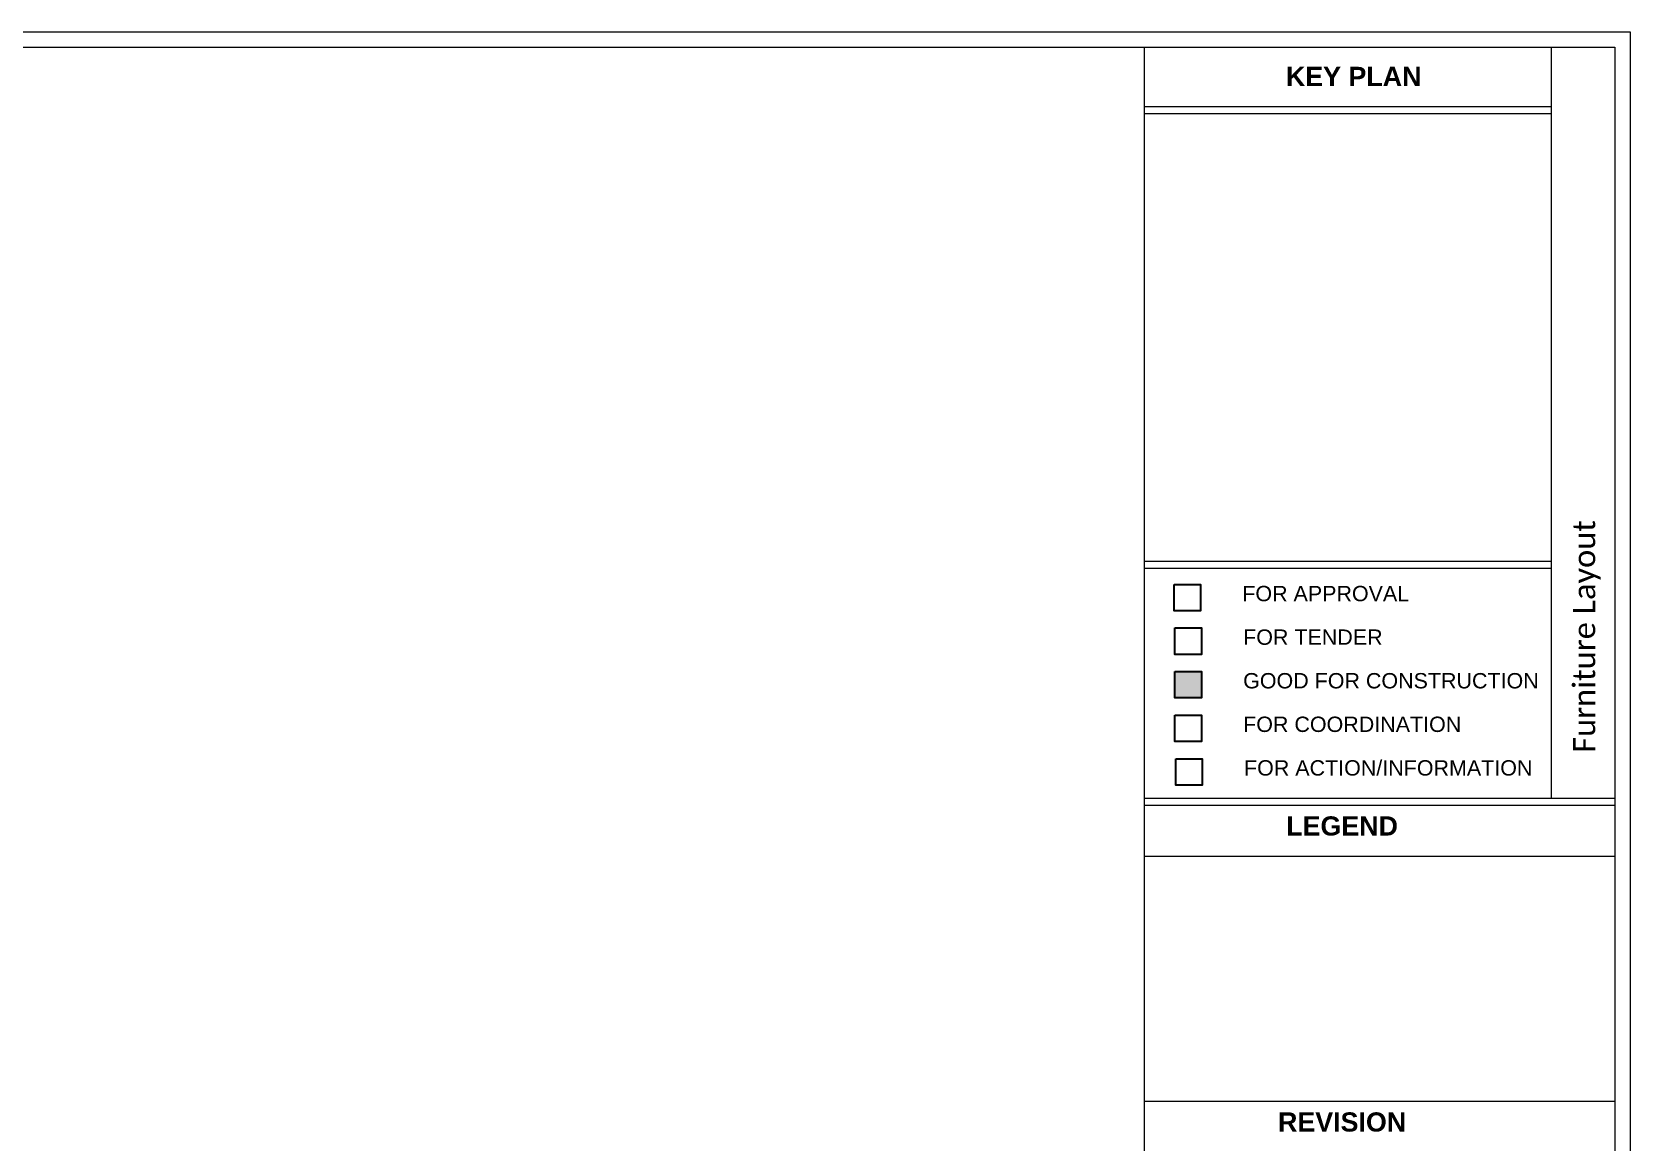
# Model space of a CAD drawing. Header units: millimetres. Extents: x 144517 to 159919, y -31393 to -20504.
# Drawn here: x 152218 to 159919, y -25858 to -20504 of the extents above; entities that cross this region are included whole.
import ezdxf

# ---------------------------------------------------------------- set-up
doc = ezdxf.new("R2010")
doc.units = ezdxf.units.MM
doc.header["$MEASUREMENT"] = 0
doc.layers.add('A - SHEET', color=7, linetype='Continuous', lineweight=9)
doc.styles.add('MtXpl_Calibri', font='calibri.ttf')
doc.styles.add('style1', font='arial.ttf')

msp = doc.modelspace()

# ---------------------------------------------------------------- hatches: boundary and pattern name
at = {"layer": 'A - SHEET', "ltscale": 3, "true_color": 0x636466}
h = msp.add_hatch(color=251, dxfattribs=at)
h.dxf.hatch_style = 1
h.paths.add_polyline_path([(157725.7, -23588.5), (157853.3, -23588.5), (157853.3, -23716), (157725.7, -23716)])

# ---------------------------------------------------------------- linework, layer by layer
at = {"layer": 'A - SHEET'}
for p, q in [((157576.9, -20577.8, 0), (157576.9, -31319.3, 0)), ((159540.5, -24199.2, 0), (159540.5, -20577.8, 0))]:
    msp.add_line(p, q, dxfattribs=at)
at = {"layer": 'A - SHEET', "lineweight": 9, "ltscale": 0.1}
for p, q in [((157576.9, -20864.3, 0), (159540.5, -20864.3, 0)), ((157576.9, -20898, 0), (159540.5, -20898, 0)), ((157576.9, -24479.3, 0), (159845.4, -24479.3, 0))]:
    msp.add_line(p, q, dxfattribs=at)
at = {"layer": 'A - SHEET', "lineweight": 9}
for p, q in [((159540.5, -23057.6, 0), (157576.9, -23057.6, 0)), ((159540.5, -23091.3, 0), (157576.9, -23091.3, 0))]:
    msp.add_line(p, q, dxfattribs=at)
at = {"layer": 'A - SHEET', "lineweight": 9, "ltscale": 0.1, "extrusion": (0, -5.72097e-07, 1)}
msp.add_line((157576.9, -24199.2, 0), (159845.4, -24199.2, 0), dxfattribs=at)
at = {"layer": 'A - SHEET', "lineweight": 9, "extrusion": (0, -5.72097e-07, 1)}
for p, q in [((157576.9, -24233, 0), (159845.4, -24233, 0)), ((157576.9, -25660.6, 0), (159845.4, -25660.6, 0))]:
    msp.add_line(p, q, dxfattribs=at)
at = {"layer": 'A - SHEET', "elevation": 0}
for points in [[(144517.3, -31392.7), (144517.3, -20504.4), (159918.8, -20504.4), (159918.8, -31392.7)], [(144590.7, -31319.3), (144590.7, -20577.8), (159845.4, -20577.8), (159845.4, -31319.3)]]:
    msp.add_lwpolyline(points, close=True, dxfattribs=at)
at = {"layer": 'A - SHEET', "lineweight": 25, "ltscale": 0.005, "elevation": 0}
for points in [[(157721.5, -23168.2), (157849.1, -23168.2), (157849.1, -23295.6), (157721.5, -23295.6)], [(157725.7, -23378.3), (157853.3, -23378.3), (157853.3, -23505.8), (157725.7, -23505.8)], [(157725.7, -23588.5), (157853.3, -23588.5), (157853.3, -23716), (157725.7, -23716)], [(157725.7, -23798.7), (157853.3, -23798.7), (157853.3, -23926.1), (157725.7, -23926.1)], [(157729.9, -24008.9), (157857.5, -24008.9), (157857.5, -24136.3), (157729.9, -24136.3)]]:
    msp.add_lwpolyline(points, close=True, dxfattribs=at)

# ---------------------------------------------------------------- texts
at = {"layer": 'A - SHEET', "ltscale": 0.005, "char_height": 92.507, "width": 2867.271, "attachment_point": 5, "style": 'style1'}
for s, insert in [('{\\fArial|b1|i0|c0|p34;KEY PLAN}', (158586.9, -20718.9, 0)), ('{\\fArial|b1|i0|c0|p34;LEGEND}', (158531.2, -24333.9, 0)), ('{\\fArial|b1|i0|c0|p34;REVISION}', (158531.2, -25761.5, 0))]:
    msp.add_mtext(s, dxfattribs=dict(at, insert=insert))
at = {"layer": 'A - SHEET', "extrusion": (5.72097e-07, 0, 1), "insert": (159644.6, -23980.2, 0), "char_height": 106.416, "width": 3543.639, "attachment_point": 1, "text_direction": (0, 1, 0), "style": 'MtXpl_Calibri'}
msp.add_mtext('Furniture Layout ', dxfattribs=at)
at = {"layer": 'A - SHEET', "ltscale": 0.005, "extrusion": (0, -5.72097e-07, 1), "char_height": 94.728, "width": 2293.817, "attachment_point": 1, "text_direction": (1, 0, 0), "style": 'style1'}
for s, insert in [('{\\H0.78125x;FOR APPROVAL  }  ', (158050.3, -23175.6, 0)), ('{\\H0.78125x;FOR TENDER}', (158054.5, -23385.8, 0)), ('{\\H0.78125x;GOOD FOR CONSTRUCTION}', (158054.5, -23596, 0)), ('{\\H0.78125x;FOR COORDINATION}', (158054.5, -23806.1, 0)), ('{\\H0.78125x;FOR ACTION/INFORMATION}', (158058.7, -24016.3, 0))]:
    msp.add_mtext(s, dxfattribs=dict(at, insert=insert))

doc.saveas('drawing.dxf')
